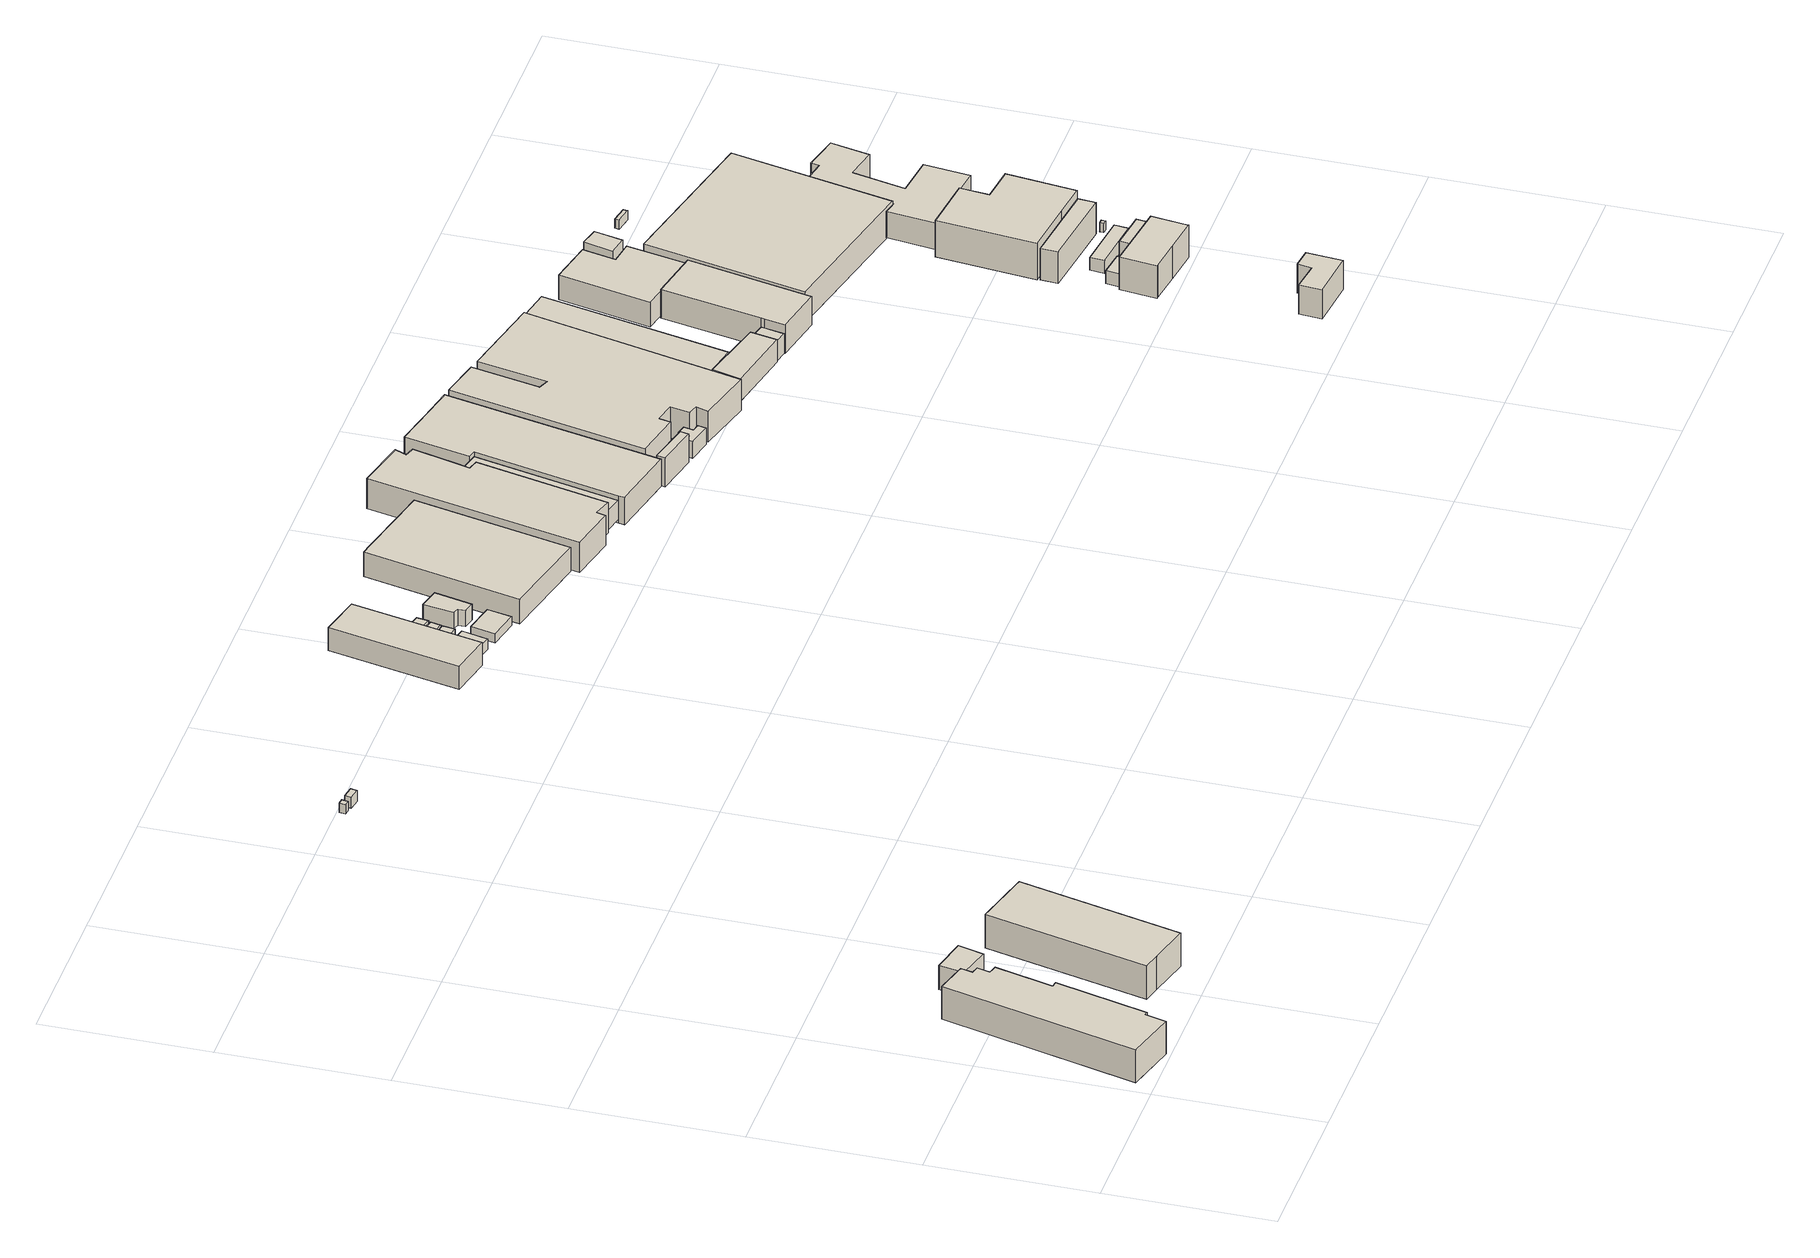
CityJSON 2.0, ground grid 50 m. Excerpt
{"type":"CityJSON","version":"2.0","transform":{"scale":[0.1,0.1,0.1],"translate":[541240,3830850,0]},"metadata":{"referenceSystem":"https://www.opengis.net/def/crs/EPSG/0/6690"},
"CityObjects":{
"building1":{"type":"Building","attributes":{"計測周辺長":105.64,"1/2500図郭":93,"区名":"住之江区","町丁目名称":"平林北２丁目","街区番号":9,"class":"3001","usage":"441","measuredHeight":10.7,"storeysAboveGround":2,"BuildingDetailAttribute.buildingRoofEdgeArea":606.76,"BuildingDetailAttribute.buildingStructureType":"610","BuildingDetailAttribute.buildingStructureOrgType":"2","BuildingDetailAttribute.detailedUsage":"1520","BuildingDetailAttribute.specifiedBuildingCoverageRate":0.6,"BuildingDetailAttribute.surveyYear":2017,"BuildingTsunamiRiskAttribute.description":"1","BuildingTsunamiRiskAttribute.rank":"1","BuildingTsunamiRiskAttribute.depth":0.25,"BuildingHighTideRiskAttribute.description":"1","BuildingHighTideRiskAttribute.rank":"2","BuildingHighTideRiskAttribute.depth":2.58,"BuildingIDAttribute.prefecture":"27","BuildingIDAttribute.city":"27125"},"geometry":[{"type":"Solid","lod":"1","boundaries":[[[[0,1,2,3,4,5,6,7,8,9,10,11]],[[10,12,13,11]],[[9,14,12,10]],[[8,15,14,9]],[[7,16,15,8]],[[6,17,16,7]],[[5,18,17,6]],[[4,19,18,5]],[[3,20,19,4]],[[2,21,20,3]],[[1,22,21,2]],[[0,23,22,1]],[[11,13,23,0]],[[12,14,15,16,17,18,19,20,21,22,23,13]]]]}]},
"building2":{"type":"Building","attributes":{"計測周辺長":37.13,"1/2500図郭":93,"区名":"住之江区","町丁目名称":"平林北２丁目","街区番号":9,"class":"3001","usage":"454","measuredHeight":7.9,"storeysAboveGround":2,"BuildingDetailAttribute.buildingRoofEdgeArea":84.03,"BuildingDetailAttribute.buildingStructureType":"610","BuildingDetailAttribute.buildingStructureOrgType":"2","BuildingDetailAttribute.detailedUsage":"1930","BuildingDetailAttribute.specifiedBuildingCoverageRate":0.6,"BuildingDetailAttribute.surveyYear":2017,"BuildingTsunamiRiskAttribute.description":"1","BuildingTsunamiRiskAttribute.rank":"1","BuildingTsunamiRiskAttribute.depth":0.04,"BuildingHighTideRiskAttribute.description":"1","BuildingHighTideRiskAttribute.rank":"2","BuildingHighTideRiskAttribute.depth":2.63,"BuildingIDAttribute.prefecture":"27","BuildingIDAttribute.city":"27125"},"geometry":[{"type":"Solid","lod":"1","boundaries":[[[[24,25,26,27]],[[26,28,29,27]],[[25,30,28,26]],[[24,31,30,25]],[[27,29,31,24]],[[28,30,31,29]]]]}]},
"building3":{"type":"Building","attributes":{"計測周辺長":148.75,"1/2500図郭":93,"区名":"住之江区","町丁目名称":"平林北２丁目","街区番号":9,"class":"3001","usage":"441","measuredHeight":10.9,"storeysAboveGround":1,"BuildingDetailAttribute.buildingRoofEdgeArea":964.78,"BuildingDetailAttribute.buildingStructureType":"610","BuildingDetailAttribute.buildingStructureOrgType":"2","BuildingDetailAttribute.detailedUsage":"1520","BuildingDetailAttribute.specifiedBuildingCoverageRate":0.6,"BuildingDetailAttribute.surveyYear":2017,"BuildingTsunamiRiskAttribute.description":"1","BuildingTsunamiRiskAttribute.rank":"1","BuildingTsunamiRiskAttribute.depth":0.09,"BuildingHighTideRiskAttribute.description":"1","BuildingHighTideRiskAttribute.rank":"2","BuildingHighTideRiskAttribute.depth":2.83,"BuildingIDAttribute.prefecture":"27","BuildingIDAttribute.city":"27125"},"geometry":[{"type":"Solid","lod":"1","boundaries":[[[[32,33,34,35,36]],[[35,37,38,36]],[[34,39,37,35]],[[33,40,39,34]],[[32,41,40,33]],[[36,38,41,32]],[[37,39,40,41,38]]]]}]},
"building4":{"type":"Building","attributes":{"class":"3001","BuildingDetailAttribute.specifiedBuildingCoverageRate":0.6,"BuildingDetailAttribute.surveyYear":2017,"BuildingHighTideRiskAttribute.description":"1","BuildingHighTideRiskAttribute.rank":"2","BuildingHighTideRiskAttribute.depth":2.52,"BuildingIDAttribute.prefecture":"27","BuildingIDAttribute.city":"27125"},"geometry":[{"type":"Solid","lod":"1","boundaries":[[[[42,43,44,45]],[[44,46,47,45]],[[43,48,46,44]],[[42,49,48,43]],[[45,47,49,42]],[[46,48,49,47]]]]}]},
"building5":{"type":"Building","attributes":{"計測周辺長":11.48,"1/2500図郭":84,"区名":"住之江区","町丁目名称":"平林北２丁目","街区番号":9,"class":"3001","usage":"431","measuredHeight":3.6,"storeysAboveGround":1,"BuildingDetailAttribute.buildingRoofEdgeArea":7.52,"BuildingDetailAttribute.buildingStructureType":"610","BuildingDetailAttribute.buildingStructureOrgType":"2","BuildingDetailAttribute.detailedUsage":"1720","BuildingDetailAttribute.specifiedBuildingCoverageRate":0.6,"BuildingDetailAttribute.surveyYear":2017,"BuildingHighTideRiskAttribute.description":"1","BuildingHighTideRiskAttribute.rank":"2","BuildingHighTideRiskAttribute.depth":2.52,"BuildingIDAttribute.prefecture":"27","BuildingIDAttribute.city":"27125"},"geometry":[{"type":"Solid","lod":"1","boundaries":[[[[50,51,52,53]],[[52,54,55,53]],[[51,56,54,52]],[[50,57,56,51]],[[53,55,57,50]],[[54,56,57,55]]]]}]},
"building6":{"type":"Building","attributes":{"計測周辺長":128.66,"1/2500図郭":84,"区名":"住之江区","町丁目名称":"平林北２丁目","街区番号":9,"class":"3001","usage":"441","measuredHeight":7.4,"storeysAboveGround":1,"BuildingDetailAttribute.buildingRoofEdgeArea":653.42,"BuildingDetailAttribute.buildingStructureType":"610","BuildingDetailAttribute.buildingStructureOrgType":"2","BuildingDetailAttribute.detailedUsage":"1520","BuildingDetailAttribute.specifiedBuildingCoverageRate":0.6,"BuildingDetailAttribute.surveyYear":2017,"BuildingTsunamiRiskAttribute.description":"1","BuildingTsunamiRiskAttribute.rank":"1","BuildingTsunamiRiskAttribute.depth":0.26,"BuildingHighTideRiskAttribute.description":"1","BuildingHighTideRiskAttribute.rank":"2","BuildingHighTideRiskAttribute.depth":2.8,"BuildingIDAttribute.prefecture":"27","BuildingIDAttribute.city":"27125"},"geometry":[{"type":"Solid","lod":"1","boundaries":[[[[58,59,60,61]],[[60,62,63,61]],[[59,64,62,60]],[[58,65,64,59]],[[61,63,65,58]],[[62,64,65,63]]]]}]},
"building7":{"type":"Building","attributes":{"計測周辺長":26,"1/2500図郭":84,"区名":"住之江区","町丁目名称":"平林北２丁目","街区番号":9,"class":"3001","usage":"431","measuredHeight":3.5,"storeysAboveGround":1,"BuildingDetailAttribute.buildingRoofEdgeArea":40,"BuildingDetailAttribute.buildingStructureType":"610","BuildingDetailAttribute.buildingStructureOrgType":"2","BuildingDetailAttribute.detailedUsage":"1720","BuildingDetailAttribute.specifiedBuildingCoverageRate":0.6,"BuildingDetailAttribute.surveyYear":2017,"BuildingTsunamiRiskAttribute.description":"1","BuildingTsunamiRiskAttribute.rank":"1","BuildingTsunamiRiskAttribute.depth":0.23,"BuildingHighTideRiskAttribute.description":"1","BuildingHighTideRiskAttribute.rank":"2","BuildingHighTideRiskAttribute.depth":2.69,"BuildingIDAttribute.prefecture":"27","BuildingIDAttribute.city":"27125"},"geometry":[{"type":"Solid","lod":"1","boundaries":[[[[66,67,68,69]],[[68,70,71,69]],[[67,72,70,68]],[[66,73,72,67]],[[69,71,73,66]],[[70,72,73,71]]]]}]},
"building8":{"type":"Building","attributes":{"計測周辺長":17.98,"1/2500図郭":84,"区名":"住之江区","町丁目名称":"平林北２丁目","街区番号":9,"class":"3001","usage":"431","storeysAboveGround":1,"BuildingDetailAttribute.buildingRoofEdgeArea":19.59,"BuildingDetailAttribute.buildingStructureType":"610","BuildingDetailAttribute.buildingStructureOrgType":"2","BuildingDetailAttribute.detailedUsage":"1720","BuildingDetailAttribute.specifiedBuildingCoverageRate":0.6,"BuildingDetailAttribute.surveyYear":2017,"BuildingTsunamiRiskAttribute.description":"1","BuildingTsunamiRiskAttribute.rank":"1","BuildingTsunamiRiskAttribute.depth":0.26,"BuildingHighTideRiskAttribute.description":"1","BuildingHighTideRiskAttribute.rank":"2","BuildingHighTideRiskAttribute.depth":2.7,"BuildingIDAttribute.prefecture":"27","BuildingIDAttribute.city":"27125"},"geometry":[{"type":"Solid","lod":"1","boundaries":[[[[74,75,76,77]],[[76,78,79,77]],[[75,80,78,76]],[[74,81,80,75]],[[77,79,81,74]],[[78,80,81,79]]]]}]},
"building9":{"type":"Building","attributes":{"計測周辺長":17.48,"1/2500図郭":84,"区名":"住之江区","町丁目名称":"平林北２丁目","街区番号":9,"class":"3001","usage":"431","storeysAboveGround":1,"BuildingDetailAttribute.buildingRoofEdgeArea":18,"BuildingDetailAttribute.buildingStructureType":"610","BuildingDetailAttribute.buildingStructureOrgType":"2","BuildingDetailAttribute.detailedUsage":"1720","BuildingDetailAttribute.specifiedBuildingCoverageRate":0.6,"BuildingDetailAttribute.surveyYear":2017,"BuildingTsunamiRiskAttribute.description":"1","BuildingTsunamiRiskAttribute.rank":"1","BuildingTsunamiRiskAttribute.depth":0.18,"BuildingHighTideRiskAttribute.description":"1","BuildingHighTideRiskAttribute.rank":"2","BuildingHighTideRiskAttribute.depth":2.62,"BuildingIDAttribute.prefecture":"27","BuildingIDAttribute.city":"27125"},"geometry":[{"type":"Solid","lod":"1","boundaries":[[[[82,83,84,85]],[[84,86,87,85]],[[83,88,86,84]],[[82,89,88,83]],[[85,87,89,82]],[[86,88,89,87]]]]}]},
"building10":{"type":"Building","attributes":{"計測周辺長":17.91,"1/2500図郭":84,"区名":"住之江区","町丁目名称":"平林北２丁目","街区番号":9,"class":"3001","usage":"431","storeysAboveGround":1,"BuildingDetailAttribute.buildingRoofEdgeArea":19.09,"BuildingDetailAttribute.buildingStructureType":"610","BuildingDetailAttribute.buildingStructureOrgType":"2","BuildingDetailAttribute.detailedUsage":"1720","BuildingDetailAttribute.specifiedBuildingCoverageRate":0.6,"BuildingDetailAttribute.surveyYear":2017,"BuildingTsunamiRiskAttribute.description":"1","BuildingTsunamiRiskAttribute.rank":"1","BuildingTsunamiRiskAttribute.depth":0.22,"BuildingHighTideRiskAttribute.description":"1","BuildingHighTideRiskAttribute.rank":"2","BuildingHighTideRiskAttribute.depth":2.64,"BuildingIDAttribute.prefecture":"27","BuildingIDAttribute.city":"27125"},"geometry":[{"type":"Solid","lod":"1","boundaries":[[[[90,91,92,93]],[[92,94,95,93]],[[91,96,94,92]],[[90,97,96,91]],[[93,95,97,90]],[[94,96,97,95]]]]}]},
"building11":{"type":"Building","attributes":{"計測周辺長":34.05,"1/2500図郭":84,"区名":"住之江区","町丁目名称":"平林北２丁目","街区番号":9,"class":"3001","usage":"431","storeysAboveGround":1,"BuildingDetailAttribute.buildingRoofEdgeArea":71.41,"BuildingDetailAttribute.buildingStructureType":"610","BuildingDetailAttribute.buildingStructureOrgType":"2","BuildingDetailAttribute.detailedUsage":"1720","BuildingDetailAttribute.specifiedBuildingCoverageRate":0.6,"BuildingDetailAttribute.surveyYear":2017,"BuildingTsunamiRiskAttribute.description":"1","BuildingTsunamiRiskAttribute.rank":"1","BuildingTsunamiRiskAttribute.depth":0.19,"BuildingHighTideRiskAttribute.description":"1","BuildingHighTideRiskAttribute.rank":"2","BuildingHighTideRiskAttribute.depth":2.65,"BuildingIDAttribute.prefecture":"27","BuildingIDAttribute.city":"27125"},"geometry":[{"type":"Solid","lod":"1","boundaries":[[[[98,99,100,101]],[[100,102,103,101]],[[99,104,102,100]],[[98,105,104,99]],[[101,103,105,98]],[[102,104,105,103]]]]}]},
"building12":{"type":"Building","attributes":{"計測周辺長":34.91,"1/2500図郭":84,"区名":"住之江区","町丁目名称":"平林北２丁目","街区番号":9,"class":"3001","usage":"431","measuredHeight":5.1,"storeysAboveGround":1,"BuildingDetailAttribute.buildingRoofEdgeArea":66.75,"BuildingDetailAttribute.buildingStructureType":"610","BuildingDetailAttribute.buildingStructureOrgType":"2","BuildingDetailAttribute.detailedUsage":"1720","BuildingDetailAttribute.specifiedBuildingCoverageRate":0.6,"BuildingDetailAttribute.surveyYear":2017,"BuildingTsunamiRiskAttribute.description":"1","BuildingTsunamiRiskAttribute.rank":"1","BuildingTsunamiRiskAttribute.depth":0.26,"BuildingHighTideRiskAttribute.description":"1","BuildingHighTideRiskAttribute.rank":"2","BuildingHighTideRiskAttribute.depth":2.7,"BuildingIDAttribute.prefecture":"27","BuildingIDAttribute.city":"27125"},"geometry":[{"type":"Solid","lod":"1","boundaries":[[[[106,107,108,109,110,111]],[[110,112,113,111]],[[109,114,112,110]],[[108,115,114,109]],[[107,116,115,108]],[[106,117,116,107]],[[111,113,117,106]],[[112,114,115,116,117,113]]]]}]},
"building13":{"type":"Building","attributes":{"計測周辺長":154.46,"1/2500図郭":84,"区名":"住之江区","町丁目名称":"平林北２丁目","街区番号":9,"class":"3001","usage":"431","measuredHeight":7.9,"storeysAboveGround":1,"BuildingDetailAttribute.buildingRoofEdgeArea":1398.67,"BuildingDetailAttribute.buildingStructureType":"610","BuildingDetailAttribute.buildingStructureOrgType":"2","BuildingDetailAttribute.detailedUsage":"1740","BuildingDetailAttribute.specifiedBuildingCoverageRate":0.6,"BuildingDetailAttribute.surveyYear":2017,"BuildingTsunamiRiskAttribute.description":"1","BuildingTsunamiRiskAttribute.rank":"1","BuildingTsunamiRiskAttribute.depth":0.34,"BuildingHighTideRiskAttribute.description":"1","BuildingHighTideRiskAttribute.rank":"2","BuildingHighTideRiskAttribute.depth":2.71,"BuildingIDAttribute.prefecture":"27","BuildingIDAttribute.city":"27125"},"geometry":[{"type":"Solid","lod":"1","boundaries":[[[[118,119,120,121,122,123]],[[122,124,125,123]],[[121,126,124,122]],[[120,127,126,121]],[[119,128,127,120]],[[118,129,128,119]],[[123,125,129,118]],[[124,126,127,128,129,125]]]]}]},
"building14":{"type":"Building","attributes":{"計測周辺長":174.24,"1/2500図郭":84,"区名":"住之江区","町丁目名称":"平林北２丁目","街区番号":9,"class":"3001","usage":"431","measuredHeight":9.9,"storeysAboveGround":1,"BuildingDetailAttribute.buildingRoofEdgeArea":1280.69,"BuildingDetailAttribute.buildingStructureType":"610","BuildingDetailAttribute.buildingStructureOrgType":"2","BuildingDetailAttribute.detailedUsage":"1720","BuildingDetailAttribute.specifiedBuildingCoverageRate":0.6,"BuildingDetailAttribute.surveyYear":2017,"BuildingTsunamiRiskAttribute.description":"1","BuildingTsunamiRiskAttribute.rank":"1","BuildingTsunamiRiskAttribute.depth":0.45,"BuildingHighTideRiskAttribute.description":"1","BuildingHighTideRiskAttribute.rank":"2","BuildingHighTideRiskAttribute.depth":2.81,"BuildingIDAttribute.prefecture":"27","BuildingIDAttribute.city":"27125"},"geometry":[{"type":"Solid","lod":"1","boundaries":[[[[130,131,132,133,134,135,136,137,138,139,140]],[[139,141,142,140]],[[138,143,141,139]],[[137,144,143,138]],[[136,145,144,137]],[[135,146,145,136]],[[134,147,146,135]],[[133,148,147,134]],[[132,149,148,133]],[[131,150,149,132]],[[130,151,150,131]],[[140,142,151,130]],[[141,143,144,145,146,147,148,149,150,151,142]]]]}]},
"building15":{"type":"Building","attributes":{"計測周辺長":192.62,"1/2500図郭":84,"区名":"住之江区","町丁目名称":"平林北２丁目","街区番号":9,"class":"3001","usage":"431","measuredHeight":6.3,"storeysAboveGround":1,"BuildingDetailAttribute.buildingRoofEdgeArea":1703.73,"BuildingDetailAttribute.buildingStructureType":"610","BuildingDetailAttribute.buildingStructureOrgType":"2","BuildingDetailAttribute.detailedUsage":"1720","BuildingDetailAttribute.specifiedBuildingCoverageRate":0.6,"BuildingDetailAttribute.surveyYear":2017,"BuildingTsunamiRiskAttribute.description":"1","BuildingTsunamiRiskAttribute.rank":"1","BuildingTsunamiRiskAttribute.depth":0.44,"BuildingHighTideRiskAttribute.description":"1","BuildingHighTideRiskAttribute.rank":"2","BuildingHighTideRiskAttribute.depth":2.9,"BuildingIDAttribute.prefecture":"27","BuildingIDAttribute.city":"27125"},"geometry":[{"type":"Solid","lod":"1","boundaries":[[[[152,153,154,155,156,157,158]],[[157,159,160,158]],[[156,161,159,157]],[[155,162,161,156]],[[154,163,162,155]],[[153,164,163,154]],[[152,165,164,153]],[[158,160,165,152]],[[159,161,162,163,164,165,160]]]]}]},
"building16":{"type":"Building","attributes":{"計測周辺長":192.62,"1/2500図郭":84,"区名":"住之江区","町丁目名称":"平林北２丁目","街区番号":9,"class":"3001","usage":"431","measuredHeight":8.9,"storeysAboveGround":1,"BuildingDetailAttribute.buildingRoofEdgeArea":1703.73,"BuildingDetailAttribute.buildingStructureType":"610","BuildingDetailAttribute.buildingStructureOrgType":"2","BuildingDetailAttribute.detailedUsage":"1720","BuildingDetailAttribute.specifiedBuildingCoverageRate":0.6,"BuildingDetailAttribute.surveyYear":2017,"BuildingTsunamiRiskAttribute.description":"1","BuildingTsunamiRiskAttribute.rank":"1","BuildingTsunamiRiskAttribute.depth":0.4,"BuildingHighTideRiskAttribute.description":"1","BuildingHighTideRiskAttribute.rank":"2","BuildingHighTideRiskAttribute.depth":2.9,"BuildingIDAttribute.prefecture":"27","BuildingIDAttribute.city":"27125"},"geometry":[{"type":"Solid","lod":"1","boundaries":[[[[166,167,168,169,170,171,172,173]],[[172,174,175,173]],[[171,176,174,172]],[[170,177,176,171]],[[169,178,177,170]],[[168,179,178,169]],[[167,180,179,168]],[[166,181,180,167]],[[173,175,181,166]],[[174,176,177,178,179,180,181,175]]]]}]},
"building17":{"type":"Building","attributes":{"class":"3001","measuredHeight":9.4,"BuildingDetailAttribute.specifiedBuildingCoverageRate":0.6,"BuildingDetailAttribute.surveyYear":2017,"BuildingTsunamiRiskAttribute.description":"1","BuildingTsunamiRiskAttribute.rank":"3","BuildingTsunamiRiskAttribute.depth":3.99,"BuildingHighTideRiskAttribute.description":"1","BuildingHighTideRiskAttribute.rank":"2","BuildingHighTideRiskAttribute.depth":2.9,"BuildingIDAttribute.prefecture":"27","BuildingIDAttribute.city":"27125"},"geometry":[{"type":"Solid","lod":"1","boundaries":[[[[182,183,184,185]],[[184,186,187,185]],[[183,188,186,184]],[[182,189,188,183]],[[185,187,189,182]],[[186,188,189,187]]]]}]},
"building18":{"type":"Building","attributes":{"class":"3001","measuredHeight":5.5,"BuildingDetailAttribute.specifiedBuildingCoverageRate":0.6,"BuildingDetailAttribute.surveyYear":2017,"BuildingTsunamiRiskAttribute.description":"1","BuildingTsunamiRiskAttribute.rank":"1","BuildingTsunamiRiskAttribute.depth":0.11,"BuildingHighTideRiskAttribute.description":"1","BuildingHighTideRiskAttribute.rank":"2","BuildingHighTideRiskAttribute.depth":2.9,"BuildingIDAttribute.prefecture":"27","BuildingIDAttribute.city":"27125"},"geometry":[{"type":"Solid","lod":"1","boundaries":[[[[190,191,192,193,194,195,196,197]],[[196,198,199,197]],[[195,200,198,196]],[[194,201,200,195]],[[193,202,201,194]],[[192,203,202,193]],[[191,204,203,192]],[[190,205,204,191]],[[197,199,205,190]],[[198,200,201,202,203,204,205,199]]]]}]},
"building19":{"type":"Building","attributes":{"計測周辺長":269.49,"1/2500図郭":84,"区名":"住之江区","町丁目名称":"平林北２丁目","街区番号":9,"class":"3001","usage":"441","measuredHeight":10.1,"storeysAboveGround":1,"BuildingDetailAttribute.buildingRoofEdgeArea":2612.05,"BuildingDetailAttribute.buildingStructureType":"610","BuildingDetailAttribute.buildingStructureOrgType":"2","BuildingDetailAttribute.detailedUsage":"1520","BuildingDetailAttribute.specifiedBuildingCoverageRate":0.6,"BuildingDetailAttribute.surveyYear":2017,"BuildingTsunamiRiskAttribute.description":"1","BuildingTsunamiRiskAttribute.rank":"2","BuildingTsunamiRiskAttribute.depth":0.52,"BuildingHighTideRiskAttribute.description":"1","BuildingHighTideRiskAttribute.rank":"2","BuildingHighTideRiskAttribute.depth":2.94,"BuildingIDAttribute.prefecture":"27","BuildingIDAttribute.city":"27125"},"geometry":[{"type":"Solid","lod":"1","boundaries":[[[[206,207,208,209,210,211,212,213,214,215,216,217,218,219]],[[218,220,221,219]],[[217,222,220,218]],[[216,223,222,217]],[[215,224,223,216]],[[214,225,224,215]],[[213,226,225,214]],[[212,227,226,213]],[[211,228,227,212]],[[210,229,228,211]],[[209,230,229,210]],[[208,231,230,209]],[[207,232,231,208]],[[206,233,232,207]],[[219,221,233,206]],[[220,222,223,224,225,226,227,228,229,230,231,232,233,221]]]]}]},
"building20":{"type":"Building","attributes":{"計測周辺長":59.86,"1/2500図郭":84,"区名":"住之江区","町丁目名称":"平林北２丁目","街区番号":9,"class":"3001","usage":"441","measuredHeight":7.3,"storeysAboveGround":1,"BuildingDetailAttribute.buildingRoofEdgeArea":183.53,"BuildingDetailAttribute.buildingStructureType":"610","BuildingDetailAttribute.buildingStructureOrgType":"2","BuildingDetailAttribute.detailedUsage":"1510","BuildingDetailAttribute.specifiedBuildingCoverageRate":0.6,"BuildingDetailAttribute.surveyYear":2017,"BuildingTsunamiRiskAttribute.description":"1","BuildingTsunamiRiskAttribute.rank":"1","BuildingTsunamiRiskAttribute.depth":0.05,"BuildingHighTideRiskAttribute.description":"1","BuildingHighTideRiskAttribute.rank":"2","BuildingHighTideRiskAttribute.depth":2.75,"BuildingIDAttribute.prefecture":"27","BuildingIDAttribute.city":"27125"},"geometry":[{"type":"Solid","lod":"1","boundaries":[[[[234,235,236,237]],[[236,238,239,237]],[[235,240,238,236]],[[234,241,240,235]],[[237,239,241,234]],[[238,240,241,239]]]]}]},
"building21":{"type":"Building","attributes":{"class":"3003","measuredHeight":6.5,"BuildingDetailAttribute.specifiedBuildingCoverageRate":0.6,"BuildingDetailAttribute.surveyYear":2017,"BuildingTsunamiRiskAttribute.description":"1","BuildingTsunamiRiskAttribute.rank":"1","BuildingTsunamiRiskAttribute.depth":0.02,"BuildingHighTideRiskAttribute.description":"1","BuildingHighTideRiskAttribute.rank":"2","BuildingHighTideRiskAttribute.depth":2.67,"BuildingIDAttribute.prefecture":"27","BuildingIDAttribute.city":"27125"},"geometry":[{"type":"Solid","lod":"1","boundaries":[[[[242,243,244,245,246]],[[245,247,248,246]],[[244,249,247,245]],[[243,250,249,244]],[[242,251,250,243]],[[246,248,251,242]],[[247,249,250,251,248]]]]}]},
"building22":{"type":"Building","attributes":{"計測周辺長":85.09,"1/2500図郭":84,"区名":"住之江区","町丁目名称":"平林北２丁目","街区番号":9,"class":"3001","usage":"441","measuredHeight":6.8,"storeysAboveGround":1,"BuildingDetailAttribute.buildingRoofEdgeArea":331.51,"BuildingDetailAttribute.buildingStructureType":"610","BuildingDetailAttribute.buildingStructureOrgType":"2","BuildingDetailAttribute.detailedUsage":"1510","BuildingDetailAttribute.specifiedBuildingCoverageRate":0.6,"BuildingDetailAttribute.surveyYear":2017,"BuildingTsunamiRiskAttribute.description":"1","BuildingTsunamiRiskAttribute.rank":"2","BuildingTsunamiRiskAttribute.depth":0.5,"BuildingHighTideRiskAttribute.description":"1","BuildingHighTideRiskAttribute.rank":"2","BuildingHighTideRiskAttribute.depth":2.92,"BuildingIDAttribute.prefecture":"27","BuildingIDAttribute.city":"27125"},"geometry":[{"type":"Solid","lod":"1","boundaries":[[[[252,253,254,255]],[[254,256,257,255]],[[253,258,256,254]],[[252,259,258,253]],[[255,257,259,252]],[[256,258,259,257]]]]}]},
"building23":{"type":"Building","attributes":{"計測周辺長":107.39,"1/2500図郭":84,"区名":"住之江区","町丁目名称":"平林北２丁目","街区番号":9,"class":"3001","usage":"441","measuredHeight":9.5,"storeysAboveGround":2,"BuildingDetailAttribute.buildingRoofEdgeArea":599.5,"BuildingDetailAttribute.buildingStructureType":"610","BuildingDetailAttribute.buildingStructureOrgType":"2","BuildingDetailAttribute.detailedUsage":"1510","BuildingDetailAttribute.specifiedBuildingCoverageRate":0.6,"BuildingDetailAttribute.surveyYear":2017,"BuildingTsunamiRiskAttribute.description":"1","BuildingTsunamiRiskAttribute.rank":"1","BuildingTsunamiRiskAttribute.depth":0.07,"BuildingHighTideRiskAttribute.description":"1","BuildingHighTideRiskAttribute.rank":"2","BuildingHighTideRiskAttribute.depth":2.56,"BuildingIDAttribute.prefecture":"27","BuildingIDAttribute.city":"27125"},"geometry":[{"type":"Solid","lod":"1","boundaries":[[[[260,261,262,263,242,246]],[[242,264,265,246]],[[263,266,264,242]],[[262,267,266,263]],[[261,268,267,262]],[[260,269,268,261]],[[246,265,269,260]],[[264,266,267,268,269,265]]]]}]},
"building24":{"type":"Building","attributes":{"計測周辺長":52.64,"1/2500図郭":93,"区名":"住之江区","町丁目名称":"平林北２丁目","街区番号":9,"class":"3002","usage":"401","measuredHeight":9.5,"storeysAboveGround":3,"BuildingDetailAttribute.buildingRoofEdgeArea":129.56,"BuildingDetailAttribute.buildingStructureType":"603","BuildingDetailAttribute.buildingStructureOrgType":"3","BuildingDetailAttribute.detailedUsage":"1310","BuildingDetailAttribute.specifiedBuildingCoverageRate":0.6,"BuildingDetailAttribute.surveyYear":2017,"BuildingHighTideRiskAttribute.description":"1","BuildingHighTideRiskAttribute.rank":"2","BuildingHighTideRiskAttribute.depth":2.58,"BuildingIDAttribute.prefecture":"27","BuildingIDAttribute.city":"27125"},"geometry":[{"type":"Solid","lod":"1","boundaries":[[[[270,271,272,273,274,275]],[[274,276,277,275]],[[273,278,276,274]],[[272,279,278,273]],[[271,280,279,272]],[[270,281,280,271]],[[275,277,281,270]],[[276,278,279,280,281,277]]]]}]},
"building25":{"type":"Building","attributes":{"計測周辺長":72.42,"1/2500図郭":84,"区名":"住之江区","町丁目名称":"平林北２丁目","街区番号":9,"class":"3001","usage":"431","measuredHeight":8.1,"storeysAboveGround":1,"BuildingDetailAttribute.buildingRoofEdgeArea":317.1,"BuildingDetailAttribute.buildingStructureType":"610","BuildingDetailAttribute.buildingStructureOrgType":"2","BuildingDetailAttribute.detailedUsage":"1720","BuildingDetailAttribute.specifiedBuildingCoverageRate":0.6,"BuildingDetailAttribute.surveyYear":2017,"BuildingTsunamiRiskAttribute.description":"1","BuildingTsunamiRiskAttribute.rank":"1","BuildingTsunamiRiskAttribute.depth":0.4,"BuildingHighTideRiskAttribute.description":"1","BuildingHighTideRiskAttribute.rank":"2","BuildingHighTideRiskAttribute.depth":2.82,"BuildingIDAttribute.prefecture":"27","BuildingIDAttribute.city":"27125"},"geometry":[{"type":"Solid","lod":"1","boundaries":[[[[282,283,284,285,286,287]],[[286,288,289,287]],[[285,290,288,286]],[[284,291,290,285]],[[283,292,291,284]],[[282,293,292,283]],[[287,289,293,282]],[[288,290,291,292,293,289]]]]}]},
"building26":{"type":"Building","attributes":{"計測周辺長":75.23,"1/2500図郭":84,"区名":"住之江区","町丁目名称":"平林北２丁目","街区番号":9,"class":"3001","usage":"431","measuredHeight":4.2,"storeysAboveGround":1,"BuildingDetailAttribute.buildingRoofEdgeArea":292.93,"BuildingDetailAttribute.buildingStructureType":"610","BuildingDetailAttribute.buildingStructureOrgType":"2","BuildingDetailAttribute.detailedUsage":"1720","BuildingDetailAttribute.specifiedBuildingCoverageRate":0.6,"BuildingDetailAttribute.surveyYear":2017,"BuildingTsunamiRiskAttribute.description":"1","BuildingTsunamiRiskAttribute.rank":"1","BuildingTsunamiRiskAttribute.depth":0.01,"BuildingHighTideRiskAttribute.description":"1","BuildingHighTideRiskAttribute.rank":"2","BuildingHighTideRiskAttribute.depth":2.91,"BuildingIDAttribute.prefecture":"27","BuildingIDAttribute.city":"27125"},"geometry":[{"type":"Solid","lod":"1","boundaries":[[[[294,295,296,297]],[[296,298,299,297]],[[295,300,298,296]],[[294,301,300,295]],[[297,299,301,294]],[[298,300,301,299]]]]}]},
"building27":{"type":"Building","attributes":{"計測周辺長":75.23,"1/2500図郭":84,"区名":"住之江区","町丁目名称":"平林北２丁目","街区番号":9,"class":"3001","usage":"431","measuredHeight":10.6,"storeysAboveGround":1,"BuildingDetailAttribute.buildingRoofEdgeArea":292.93,"BuildingDetailAttribute.buildingStructureType":"610","BuildingDetailAttribute.buildingStructureOrgType":"2","BuildingDetailAttribute.detailedUsage":"1720","BuildingDetailAttribute.specifiedBuildingCoverageRate":0.6,"BuildingDetailAttribute.surveyYear":2017,"BuildingTsunamiRiskAttribute.description":"1","BuildingTsunamiRiskAttribute.rank":"1","BuildingTsunamiRiskAttribute.depth":0.01,"BuildingHighTideRiskAttribute.description":"1","BuildingHighTideRiskAttribute.rank":"2","BuildingHighTideRiskAttribute.depth":2.85,"BuildingIDAttribute.prefecture":"27","BuildingIDAttribute.city":"27125"},"geometry":[{"type":"Solid","lod":"1","boundaries":[[[[302,303,304,305,306,307,308]],[[307,309,310,308]],[[306,311,309,307]],[[305,312,311,306]],[[304,313,312,305]],[[303,314,313,304]],[[302,315,314,303]],[[308,310,315,302]],[[309,311,312,313,314,315,310]]]]}]},
"building28":{"type":"Building","attributes":{"計測周辺長":29.84,"1/2500図郭":84,"区名":"住之江区","町丁目名称":"平林北２丁目","街区番号":9,"class":"3002","usage":"413","measuredHeight":9.8,"storeysAboveGround":3,"BuildingDetailAttribute.buildingRoofEdgeArea":53.59,"BuildingDetailAttribute.buildingStructureType":"603","BuildingDetailAttribute.buildingStructureOrgType":"3","BuildingDetailAttribute.detailedUsage":"1150","BuildingDetailAttribute.specifiedBuildingCoverageRate":0.6,"BuildingDetailAttribute.surveyYear":2017,"BuildingTsunamiRiskAttribute.description":"1","BuildingTsunamiRiskAttribute.rank":"1","BuildingTsunamiRiskAttribute.depth":0.26,"BuildingHighTideRiskAttribute.description":"1","BuildingHighTideRiskAttribute.rank":"2","BuildingHighTideRiskAttribute.depth":2.68,"BuildingIDAttribute.prefecture":"27","BuildingIDAttribute.city":"27125"},"geometry":[{"type":"Solid","lod":"1","boundaries":[[[[316,317,318,319]],[[318,320,321,319]],[[317,322,320,318]],[[316,323,322,317]],[[319,321,323,316]],[[320,322,323,321]]]]}]},
"building29":{"type":"Building","attributes":{"計測周辺長":42.91,"1/2500図郭":84,"区名":"住之江区","町丁目名称":"平林北２丁目","街区番号":9,"class":"3001","usage":"431","measuredHeight":4.2,"storeysAboveGround":1,"BuildingDetailAttribute.buildingRoofEdgeArea":74.89,"BuildingDetailAttribute.buildingStructureType":"601","BuildingDetailAttribute.buildingStructureOrgType":"1","BuildingDetailAttribute.detailedUsage":"1740","BuildingDetailAttribute.specifiedBuildingCoverageRate":0.6,"BuildingDetailAttribute.surveyYear":2017,"BuildingTsunamiRiskAttribute.description":"1","BuildingTsunamiRiskAttribute.rank":"1","BuildingTsunamiRiskAttribute.depth":0.01,"BuildingHighTideRiskAttribute.description":"1","BuildingHighTideRiskAttribute.rank":"2","BuildingHighTideRiskAttribute.depth":2.86,"BuildingIDAttribute.prefecture":"27","BuildingIDAttribute.city":"27125"},"geometry":[{"type":"Solid","lod":"1","boundaries":[[[[324,325,326,327]],[[326,328,329,327]],[[325,330,328,326]],[[324,331,330,325]],[[327,329,331,324]],[[328,330,331,329]]]]}]},
"building30":{"type":"Building","attributes":{"計測周辺長":29.49,"1/2500図郭":84,"区名":"住之江区","町丁目名称":"平林北２丁目","街区番号":9,"class":"3001","usage":"411","measuredHeight":6.8,"storeysAboveGround":2,"BuildingDetailAttribute.buildingRoofEdgeArea":38.66,"BuildingDetailAttribute.buildingStructureType":"601","BuildingDetailAttribute.buildingStructureOrgType":"1","BuildingDetailAttribute.detailedUsage":"1110","BuildingDetailAttribute.specifiedBuildingCoverageRate":0.6,"BuildingDetailAttribute.surveyYear":2017,"BuildingTsunamiRiskAttribute.description":"1","BuildingTsunamiRiskAttribute.rank":"1","BuildingTsunamiRiskAttribute.depth":0.01,"BuildingHighTideRiskAttribute.description":"1","BuildingHighTideRiskAttribute.rank":"2","BuildingHighTideRiskAttribute.depth":2.58,"BuildingIDAttribute.prefecture":"27","BuildingIDAttribute.city":"27125"},"geometry":[{"type":"Solid","lod":"1","boundaries":[[[[332,333,334,335,336,337]],[[336,338,339,337]],[[335,340,338,336]],[[334,341,340,335]],[[333,342,341,334]],[[332,343,342,333]],[[337,339,343,332]],[[338,340,341,342,343,339]]]]}]},
"building31":{"type":"Building","attributes":{"計測周辺長":63.02,"1/2500図郭":84,"区名":"住之江区","町丁目名称":"平林北２丁目","街区番号":9,"class":"3001","usage":"431","measuredHeight":10.3,"storeysAboveGround":2,"BuildingDetailAttribute.buildingRoofEdgeArea":138.25,"BuildingDetailAttribute.buildingStructureType":"610","BuildingDetailAttribute.buildingStructureOrgType":"2","BuildingDetailAttribute.detailedUsage":"1720","BuildingDetailAttribute.specifiedBuildingCoverageRate":0.6,"BuildingDetailAttribute.surveyYear":2017,"BuildingTsunamiRiskAttribute.description":"1","BuildingTsunamiRiskAttribute.rank":"1","BuildingTsunamiRiskAttribute.depth":0.01,"BuildingHighTideRiskAttribute.description":"1","BuildingHighTideRiskAttribute.rank":"2","BuildingHighTideRiskAttribute.depth":2.71,"BuildingIDAttribute.prefecture":"27","BuildingIDAttribute.city":"27125"},"geometry":[{"type":"Solid","lod":"1","boundaries":[[[[344,345,346,347]],[[346,348,349,347]],[[345,350,348,346]],[[344,351,350,345]],[[347,349,351,344]],[[348,350,351,349]]]]}]},
"building32":{"type":"Building","attributes":{"計測周辺長":200.16,"1/2500図郭":84,"区名":"住之江区","町丁目名称":"平林北２丁目","街区番号":9,"class":"3001","usage":"441","measuredHeight":10,"storeysAboveGround":1,"BuildingDetailAttribute.buildingRoofEdgeArea":2503.9,"BuildingDetailAttribute.buildingStructureType":"610","BuildingDetailAttribute.buildingStructureOrgType":"2","BuildingDetailAttribute.detailedUsage":"1520","BuildingDetailAttribute.specifiedBuildingCoverageRate":0.6,"BuildingDetailAttribute.surveyYear":2017,"BuildingTsunamiRiskAttribute.description":"1","BuildingTsunamiRiskAttribute.rank":"1","BuildingTsunamiRiskAttribute.depth":0.07,"BuildingHighTideRiskAttribute.description":"1","BuildingHighTideRiskAttribute.rank":"2","BuildingHighTideRiskAttribute.depth":2.68,"BuildingIDAttribute.prefecture":"27","BuildingIDAttribute.city":"27125"},"geometry":[{"type":"Solid","lod":"1","boundaries":[[[[352,353,354,355]],[[354,356,357,355]],[[353,358,356,354]],[[352,359,358,353]],[[355,357,359,352]],[[356,358,359,357]]]]}]},
"building33":{"type":"Building","attributes":{"計測周辺長":116.28,"1/2500図郭":84,"区名":"住之江区","町丁目名称":"平林北２丁目","街区番号":9,"class":"3001","usage":"431","measuredHeight":11.8,"storeysAboveGround":2,"BuildingDetailAttribute.buildingRoofEdgeArea":747.17,"BuildingDetailAttribute.buildingStructureType":"610","BuildingDetailAttribute.buildingStructureOrgType":"2","BuildingDetailAttribute.detailedUsage":"1720","BuildingDetailAttribute.specifiedBuildingCoverageRate":0.6,"BuildingDetailAttribute.surveyYear":2017,"BuildingTsunamiRiskAttribute.description":"1","BuildingTsunamiRiskAttribute.rank":"1","BuildingTsunamiRiskAttribute.depth":0.03,"BuildingHighTideRiskAttribute.description":"1","BuildingHighTideRiskAttribute.rank":"2","BuildingHighTideRiskAttribute.depth":2.66,"BuildingIDAttribute.prefecture":"27","BuildingIDAttribute.city":"27125"},"geometry":[{"type":"Solid","lod":"1","boundaries":[[[[360,361,362,363,364,365,366]],[[365,367,368,366]],[[364,369,367,365]],[[363,370,369,364]],[[362,371,370,363]],[[361,372,371,362]],[[360,373,372,361]],[[366,368,373,360]],[[367,369,370,371,372,373,368]]]]}]},
"building34":{"type":"Building","attributes":{"class":"3001","BuildingDetailAttribute.specifiedBuildingCoverageRate":0.6,"BuildingDetailAttribute.surveyYear":2017,"BuildingTsunamiRiskAttribute.description":"1","BuildingTsunamiRiskAttribute.rank":"1","BuildingTsunamiRiskAttribute.depth":0.01,"BuildingHighTideRiskAttribute.description":"1","BuildingHighTideRiskAttribute.rank":"2","BuildingHighTideRiskAttribute.depth":2.71,"BuildingIDAttribute.prefecture":"27","BuildingIDAttribute.city":"27125"},"geometry":[{"type":"Solid","lod":"1","boundaries":[[[[374,375,376,377]],[[376,378,379,377]],[[375,380,378,376]],[[374,381,380,375]],[[377,379,381,374]],[[378,380,381,379]]]]}]},
"building35":{"type":"Building","attributes":{"class":"3003","BuildingDetailAttribute.specifiedBuildingCoverageRate":0.6,"BuildingDetailAttribute.surveyYear":2017,"BuildingTsunamiRiskAttribute.description":"1","BuildingTsunamiRiskAttribute.rank":"2","BuildingTsunamiRiskAttribute.depth":0.55,"BuildingHighTideRiskAttribute.description":"1","BuildingHighTideRiskAttribute.rank":"2","BuildingHighTideRiskAttribute.depth":2.98,"BuildingIDAttribute.prefecture":"27","BuildingIDAttribute.city":"27125"},"geometry":[{"type":"Solid","lod":"1","boundaries":[[[[382,383,384,385]],[[384,386,387,385]],[[383,388,386,384]],[[382,389,388,383]],[[385,387,389,382]],[[386,388,389,387]]]]}]},
"building36":{"type":"Building","attributes":{"class":"3003","measuredHeight":8.6,"BuildingDetailAttribute.specifiedBuildingCoverageRate":0.6,"BuildingDetailAttribute.surveyYear":2017,"BuildingTsunamiRiskAttribute.description":"1","BuildingTsunamiRiskAttribute.rank":"1","BuildingTsunamiRiskAttribute.depth":0.01,"BuildingHighTideRiskAttribute.description":"1","BuildingHighTideRiskAttribute.rank":"2","BuildingHighTideRiskAttribute.depth":2.42,"BuildingIDAttribute.prefecture":"27","BuildingIDAttribute.city":"27125"},"geometry":[{"type":"Solid","lod":"1","boundaries":[[[[390,391,392,393,394,395,396,397,398,399,400,401]],[[400,402,403,401]],[[399,404,402,400]],[[398,405,404,399]],[[397,406,405,398]],[[396,407,406,397]],[[395,408,407,396]],[[394,409,408,395]],[[393,410,409,394]],[[392,411,410,393]],[[391,412,411,392]],[[390,413,412,391]],[[401,403,413,390]],[[402,404,405,406,407,408,409,410,411,412,413,403]]]]}]}
},
"vertices":[
[7,45,36],[160,636,36],[259,610,36],[250,574,36],[274,568,36],[264,529,36],[290,522,36],[245,347,36],[263,343,36],[191,65,36],[181,68,36],[164,4,36],[181,68,143],[164,4,143],[191,65,143],[263,343,143],[245,347,143],[290,522,143],[264,529,143],[274,568,143],[250,574,143],[259,610,143],[160,636,143],[7,45,143],
[303,613,22],[317,688,22],[425,664,22],[403,586,22],[425,664,101],[403,586,101],[317,688,101],[303,613,101],
[444,138,9],[565,629,9],[745,584,9],[624,94,9],[497,125,9],[624,94,118],[497,125,118],[745,584,118],[565,629,118],[444,138,118],
[687,2467,29],[690,2486,29],[708,2483,29],[705,2464,29],[708,2483,59],[705,2464,59],[690,2486,59],[687,2467,59],
[715,2459,31],[718,2478,31],[755,2472,31],[751,2452,31],[755,2472,67],[751,2452,67],[718,2478,67],[715,2459,67],
[1357,2337,27],[1442,2731,27],[1570,2702,27],[1487,2310,27],[1570,2702,102],[1487,2310,102],[1442,2731,102],[1357,2337,102],
[1508,2326,33],[1526,2403,33],[1575,2392,33],[1556,2314,33],[1575,2392,68],[1556,2314,68],[1526,2403,68],[1508,2326,68],
[1530,2422,37],[1532,2460,37],[1585,2450,37],[1580,2413,37],[1585,2450,67],[1580,2413,67],[1532,2460,67],[1530,2422,67],
[1534,2465,37],[1542,2500,37],[1594,2485,37],[1587,2455,37],[1594,2485,67],[1587,2455,67],[1542,2500,67],[1534,2465,67],
[1549,2505,37],[1551,2542,37],[1604,2528,37],[1599,2493,37],[1604,2528,67],[1599,2493,67],[1551,2542,67],[1549,2505,67],
[1587,2302,37],[1603,2375,37],[1696,2355,37],[1680,2282,37],[1696,2355,67],[1680,2282,67],[1603,2375,67],[1587,2302,67],
[1643,2401,36],[1642,2423,36],[1625,2430,36],[1641,2521,36],[1704,2506,36],[1678,2393,36],[1704,2506,88],[1678,2393,88],[1641,2521,88],[1625,2430,88],[1642,2423,88],[1643,2401,88],
[2094,2675,29],[1989,2204,29],[1706,2266,29],[1812,2737,29],[1847,2730,29],[2030,2689,29],[1847,2730,108],[2030,2689,108],[1812,2737,108],[1706,2266,108],[1989,2204,108],[2094,2675,108],
[2303,2560,19],[2212,2161,19],[2157,2178,19],[2150,2151,19],[2005,2182,19],[2146,2823,19],[2301,2787,19],[2286,2752,19],[2317,2742,19],[2280,2603,19],[2271,2569,19],[2280,2603,118],[2271,2569,118],[2317,2742,118],[2286,2752,118],[2301,2787,118],[2146,2823,118],[2005,2182,118],[2150,2151,118],[2157,2178,118],[2212,2161,118],[2303,2560,118],
[2340,2588,29],[2365,2583,29],[2267,2149,29],[2212,2161,29],[2303,2560,29],[2271,2569,29],[2280,2603,29],[2271,2569,92],[2280,2603,92],[2303,2560,92],[2212,2161,92],[2267,2149,92],[2365,2583,92],[2340,2588,92],
[2384,2785,18],[2494,2761,18],[2611,2736,18],[2470,2086,18],[2263,2129,18],[2267,2149,18],[2365,2583,18],[2340,2588,18],[2365,2583,107],[2340,2588,107],[2267,2149,107],[2263,2129,107],[2470,2086,107],[2611,2736,107],[2494,2761,107],[2384,2785,107],
[2482,2078,10],[2488,2104,10],[2619,2074,10],[2613,2049,10],[2619,2074,104],[2613,2049,104],[2488,2104,104],[2482,2078,104],
[2635,2044,11],[2639,2065,11],[2659,2060,11],[2666,2093,11],[2696,2086,11],[2690,2057,11],[2714,2052,11],[2709,2027,11],[2714,2052,66],[2709,2027,66],[2690,2057,66],[2696,2086,66],[2666,2093,66],[2659,2060,66],[2639,2065,66],[2635,2044,66],
[2721,2024,12],[2731,2062,12],[2701,2071,12],[2712,2129,12],[2650,2143,12],[2643,2108,12],[2497,2139,12],[2627,2730,12],[2752,2702,12],[2709,2496,12],[2741,2484,12],[2782,2694,12],[3047,2637,12],[2894,1981,12],[3047,2637,113],[2894,1981,113],[2782,2694,113],[2741,2484,113],[2709,2496,113],[2752,2702,113],[2627,2730,113],[2497,2139,113],[2643,2108,113],[2650,2143,113],[2712,2129,113],[2701,2071,113],[2731,2062,113],[2721,2024,113],
[2906,1986,33],[2928,2073,33],[3133,2023,33],[3117,1943,33],[3133,2023,106],[3117,1943,106],[2928,2073,106],[2906,1986,106],
[3172,1995,35],[3159,1936,35],[3117,1944,35],[3132,2013,35],[3173,2004,35],[3132,2013,100],[3173,2004,100],[3117,1944,100],[3159,1936,100],[3172,1995,100],
[2928,2076,32],[3057,2637,32],[3153,2618,32],[3031,2055,32],[3153,2618,100],[3031,2055,100],[3057,2637,100],[2928,2076,100],
[3233,2304,35],[3391,2273,35],[3312,1902,35],[3159,1933,35],[3172,1995,129],[3173,2004,129],[3159,1933,129],[3312,1902,129],[3391,2273,129],[3233,2304,129],
[3720,579,35],[3727,647,35],[3817,635,35],[3824,678,35],[3884,671,35],[3875,563,35],[3884,671,130],[3875,563,130],[3824,678,130],[3817,635,130],[3727,647,130],[3720,579,130],
[3185,2321,34],[3245,2596,34],[3383,2568,34],[3361,2468,34],[3432,2458,34],[3396,2276,34],[3432,2458,114],[3396,2276,114],[3361,2468,114],[3383,2568,114],[3245,2596,114],[3185,2321,114],
[3726,1151,31],[3732,1192,31],[3809,1182,31],[3804,1141,31],[3809,1182,73],[3804,1141,73],[3732,1192,73],[3726,1151,73],
[3918,1011,29],[3805,1026,29],[3707,1038,29],[3702,1039,29],[3716,1150,29],[3932,1122,29],[3920,1027,29],[3932,1122,135],[3920,1027,135],[3716,1150,135],[3702,1039,135],[3707,1038,135],[3805,1026,135],[3918,1011,135],
[3371,2480,33],[3393,2568,33],[3451,2554,33],[3431,2468,33],[3451,2554,132],[3431,2468,132],[3393,2568,132],[3371,2480,132],
[3769,1206,37],[3774,1249,37],[3944,1229,37],[3939,1186,37],[3944,1229,79],[3939,1186,79],[3774,1249,79],[3769,1206,79],
[3842,1139,37],[3843,1147,37],[3830,1149,37],[3834,1183,37],[3950,1168,37],[3945,1126,37],[3950,1168,105],[3945,1126,105],[3834,1183,105],[3830,1149,105],[3843,1147,105],[3842,1139,105],
[3708,1319,23],[3712,1371,23],[3972,1339,23],[3968,1287,23],[3972,1339,126],[3968,1287,126],[3712,1371,126],[3708,1319,126],
[3828,1820,22],[3337,1927,22],[3443,2413,22],[3934,2306,22],[3443,2413,122],[3934,2306,122],[3337,1927,122],[3828,1820,122],
[4019,1557,19],[3994,1348,19],[3885,1361,19],[3715,1381,19],[3747,1677,19],[3919,1658,19],[3909,1570,19],[3919,1658,137],[3909,1570,137],[3747,1677,137],[3715,1381,137],[3885,1361,137],[3994,1348,137],[4019,1557,137],
[3961,1263,36],[3962,1275,36],[3976,1274,36],[3975,1261,36],[3976,1274,66],[3975,1261,66],[3962,1275,66],[3961,1263,66],
[3621,2532,33],[3623,2545,33],[3673,2536,33],[3671,2523,33],[3673,2536,63],[3671,2523,63],[3623,2545,63],[3621,2532,63],
[3770,1684,27],[3789,1827,27],[3829,1818,27],[3886,2076,27],[3953,2063,27],[3958,2088,27],[4068,2064,27],[4042,1946,27],[3945,1967,27],[3910,1808,27],[4036,1793,27],[4020,1655,27],[4036,1793,113],[4020,1655,113],[3910,1808,113],[3945,1967,113],[4042,1946,113],[4068,2064,113],[3958,2088,113],[3953,2063,113],[3886,2076,113],[3829,1818,113],[3789,1827,113],[3770,1684,113]
]}
